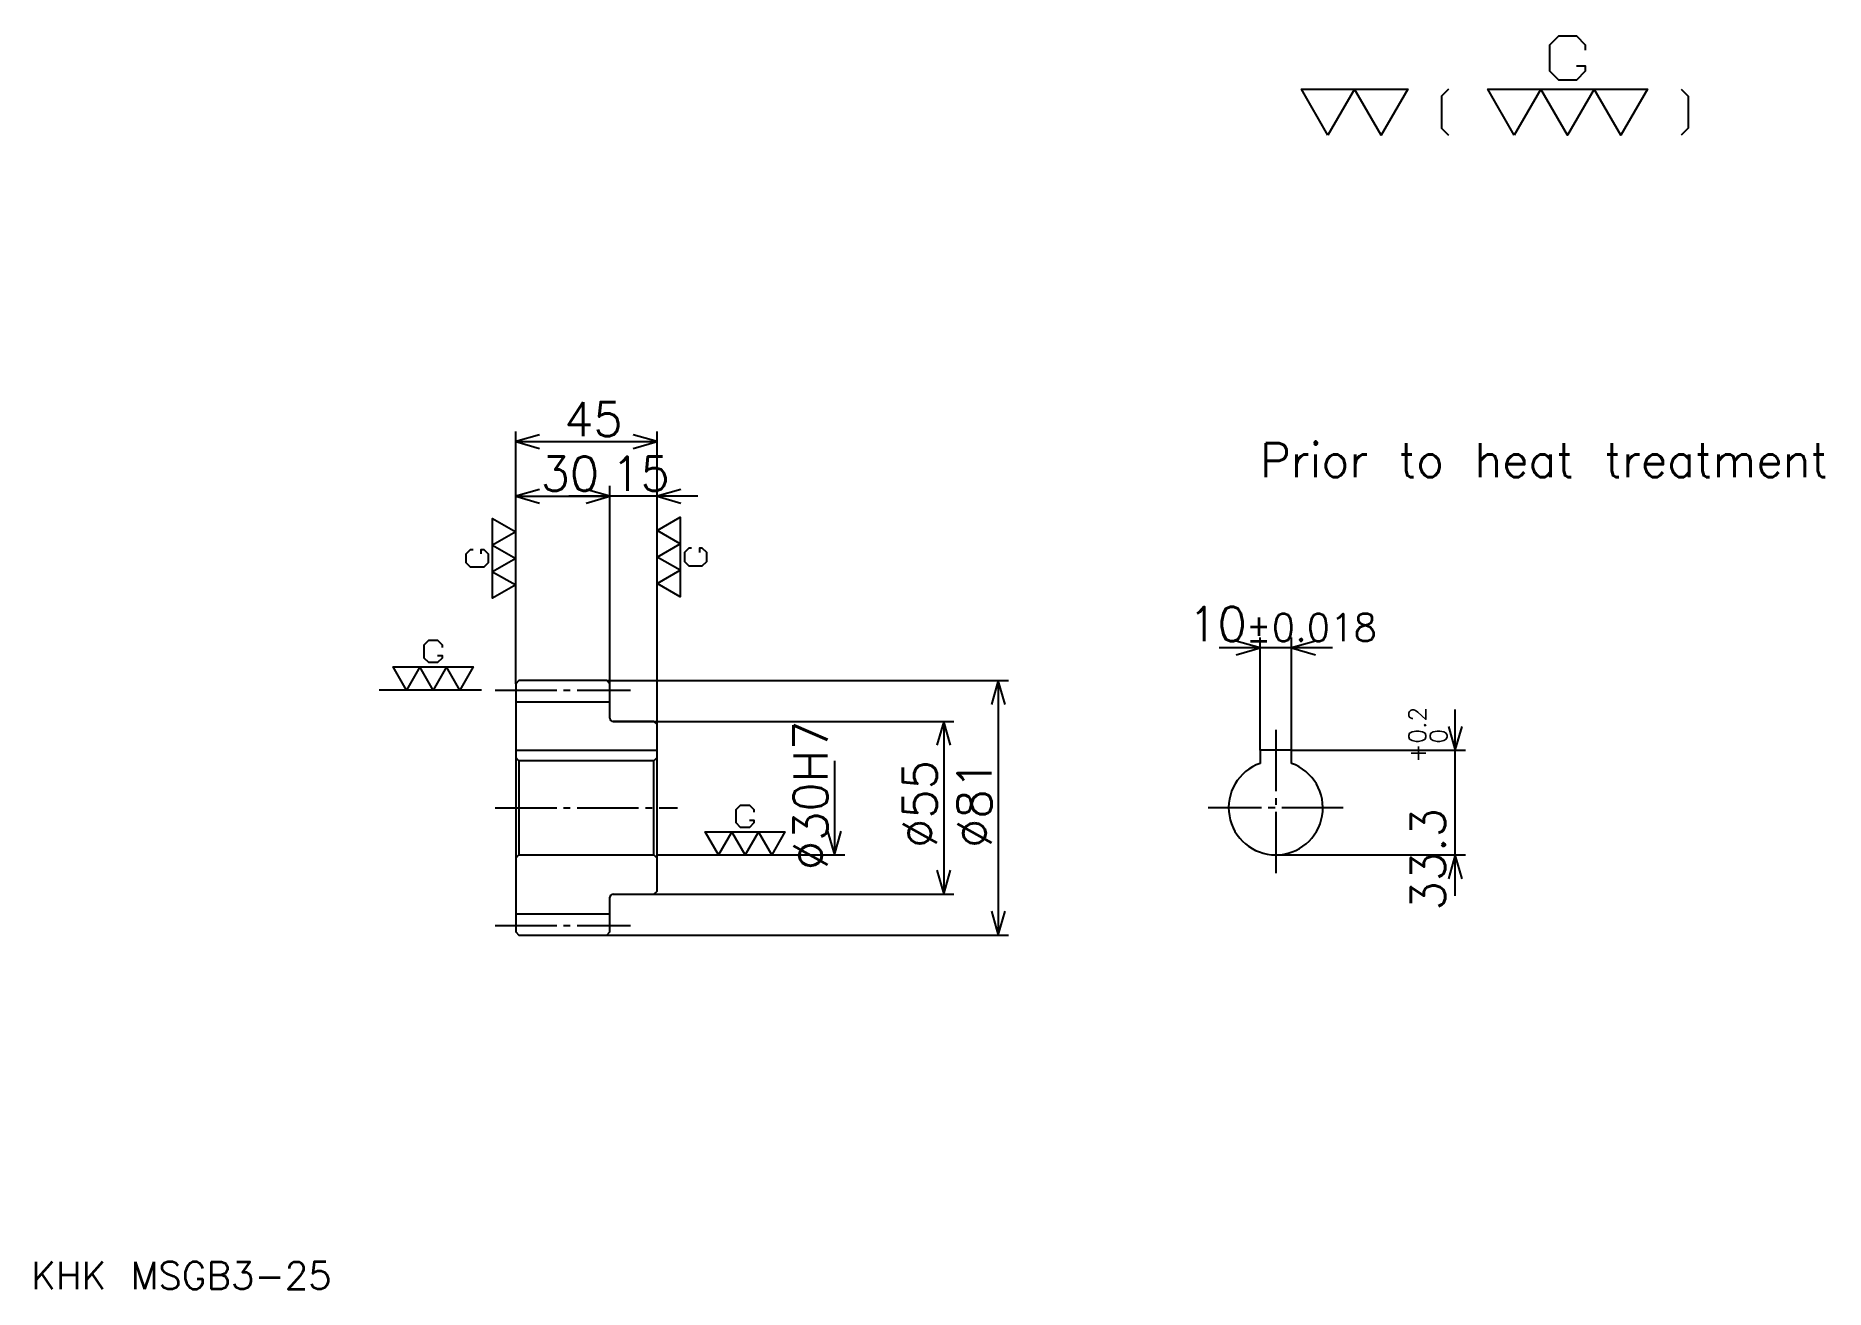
# Model space of a CAD drawing. Extents: x 23 to 593, y 24 to 423.
import ezdxf

# ---------------------------------------------------------------- set-up
doc = ezdxf.new("R2010")
doc.units = 0
doc.linetypes.add('DASHDOT', pattern=[26.086956, 19.565217, -2.173913, 2.173913, -2.173913])
doc.layers.get('0').update_dxf_attribs({"linetype": 'CONTINUOUS'})
doc.layers.add('DASHDOT', color=6, linetype='DASHDOT')
doc.styles.add('KANJI', font='TXT', dxfattribs={"bigfont": 'BIGFONT'})

msp = doc.modelspace()

# ---------------------------------------------------------------- linework, layer by layer
at = {"color": 5}
for p, q in [((176.086945, 217.67392), (176.086945, 297.021759)), ((221.086945, 217.67392), (221.086945, 297.021759)), ((176.086945, 293.760864), (221.086945, 293.760864)), ((206.086945, 217.67392), (206.086945, 279.630432)), ((176.086945, 276.369568), (206.086945, 276.369568)), ((234.130432, 276.369568), (193.043472, 276.369568)), ((436.195648, 228.082611), (400.108704, 228.082611)), ((413.152161, 195.473923), (413.152161, 231.343475)), ((423.152161, 195.473923), (423.152161, 231.343475)), ((176.086945, 216.67392), (176.086945, 217.67392)), ((205.086945, 217.67392), (221.086945, 217.67392)), ((206.086945, 216.67392), (206.086945, 217.67392)), ((221.086945, 217.67392), (333.043457, 217.67392)), ((221.086945, 203.67392), (221.086945, 217.67392)), ((329.782593, 217.67392), (329.782593, 136.67392)), ((475.32608, 149.130447), (475.32608, 208.517395)), ((207.086945, 204.67392), (221.086945, 204.67392)), ((221.086945, 204.67392), (315.652161, 204.67392)), ((312.391296, 204.67392), (312.391296, 149.67392)), ((423.152161, 195.473923), (478.586945, 195.473923)), ((277.608704, 192.17392), (277.608704, 162.17392)), ((221.086945, 162.17392), (280.869568, 162.17392)), ((418.152161, 162.17392), (478.586945, 162.17392)), ((207.086945, 149.67392), (221.086945, 149.67392)), ((221.086945, 149.67392), (315.652161, 149.67392)), ((205.086945, 136.67392), (221.086945, 136.67392)), ((221.086945, 136.67392), (333.043457, 136.67392))]:
    msp.add_line(p, q, dxfattribs=at)
at = {"color": 7}
msp.add_line((165.217377, 214.67392), (132.608688, 214.67392), dxfattribs=at)
at = {"color": 4}
for p, q in [((176.086945, 210.92392), (206.086945, 210.92392)), ((176.086945, 195.473923), (221.086945, 195.473923)), ((177.086945, 192.17392), (177.086945, 162.17392)), ((220.086945, 192.17392), (221.086945, 193.17392)), ((220.086945, 162.17392), (221.086945, 161.17392)), ((176.086945, 143.42392), (206.086945, 143.42392))]:
    msp.add_line(p, q, dxfattribs=at)
at = {"color": 7}
for points in [[(513.913086, 413.347839), (516.739136, 413.347839), (516.739136, 411.652191), (513.913086, 408.82608), (508.260895, 408.82608), (505.434814, 411.652191), (505.434814, 420.130432), (508.260895, 422.956512), (513.913086, 422.956512), (516.739136, 420.130432), (516.739136, 418.434784)], [(434.782623, 391.304352), (426.304352, 406), (460.217407, 406), (451.739136, 391.304352), (443.260895, 406), (434.782623, 391.304352)], [(473.217407, 406), (470.956543, 403.739136), (470.956543, 393.565216), (473.217407, 391.304352)], [(494.130432, 391.304352), (485.652191, 406), (536.521729, 406), (528.043518, 391.304352), (519.565247, 406), (511.086975, 391.304352), (502.608704, 406), (494.130432, 391.304352)], [(547.260864, 406), (549.521729, 403.739136), (549.521729, 393.565216), (547.260864, 391.304352)], [(176.086945, 248.108704), (168.73912, 243.869568), (168.73912, 269.304352), (176.086945, 265.065216), (168.73912, 260.826111), (176.086945, 256.586975), (168.73912, 252.347839), (176.086945, 248.108704)], [(221.086945, 265.5), (228.434769, 269.739136), (228.434769, 244.304352), (221.086945, 248.543488), (228.434769, 252.782623), (221.086945, 257.021729), (228.434769, 261.260864), (221.086945, 265.5)], [(165.065201, 258), (165.065201, 259.413055), (165.913025, 259.413055), (167.32608, 258), (167.32608, 255.17392), (165.913025, 253.76088), (161.673904, 253.76088), (160.260864, 255.17392), (160.260864, 258), (161.673904, 259.413055), (162.521729, 259.413055)], [(232.108688, 259.847839), (231.260864, 259.847839), (229.847809, 258.434784), (229.847809, 255.608704), (231.260864, 254.195663), (235.499985, 254.195663), (236.913025, 255.608704), (236.913025, 258.434784), (235.499985, 259.847839), (234.652161, 259.847839), (234.652161, 258.434784)], [(151.195648, 225.695663), (152.608688, 225.695663), (152.608688, 224.847839), (151.195648, 223.434784), (148.369553, 223.434784), (146.956512, 224.847839), (146.956512, 229.08696), (148.369553, 230.5), (151.195648, 230.5), (152.608688, 229.08696), (152.608688, 228.239136)], [(141.304337, 214.67392), (137.065201, 222.021744), (162.499985, 222.021744), (158.260864, 214.67392), (154.021729, 222.021744), (149.782593, 214.67392), (145.543472, 222.021744), (141.304337, 214.67392)], [(250.543457, 173.195663), (251.956512, 173.195663), (251.956512, 172.347839), (250.543457, 170.934784), (247.717377, 170.934784), (246.304337, 172.347839), (246.304337, 176.58696), (247.717377, 178), (250.543457, 178), (251.956512, 176.58696), (251.956512, 175.739136)], [(240.652161, 162.17392), (236.413025, 169.521744), (261.847809, 169.521744), (257.608673, 162.17392), (253.369553, 169.521744), (249.130432, 162.17392), (244.891296, 169.521744), (240.652161, 162.17392)]]:
    msp.add_lwpolyline(points, dxfattribs=at)
at = {"color": 5}
for points in [[(183.695633, 295.934784), (176.086945, 293.760864), (183.695633, 291.586975)], [(213.478241, 291.586975), (221.086945, 293.760864), (213.478241, 295.934784)], [(183.695633, 278.543488), (176.086945, 276.369568), (183.695633, 274.195648)], [(198.478241, 274.195648), (206.086945, 276.369568), (198.478241, 278.543488)], [(198.478241, 274.195648), (206.086945, 276.369568), (198.478241, 278.543488)], [(228.695648, 278.543488), (221.086945, 276.369568), (228.695648, 274.195648)], [(405.543457, 225.908707), (413.152161, 228.082611), (405.543457, 230.256531)], [(430.760864, 230.256531), (423.152161, 228.082611), (430.760864, 225.908707)], [(331.956512, 210.065216), (329.782593, 217.67392), (327.608673, 210.065216)], [(314.565216, 197.065216), (312.391296, 204.67392), (310.217377, 197.065216)], [(473.152161, 203.082611), (475.32608, 195.473923), (477.5, 203.082611)], [(275.434784, 169.782608), (277.608704, 162.17392), (279.782593, 169.782608)], [(477.5, 154.565216), (475.32608, 162.17392), (473.152161, 154.565216)], [(310.217377, 157.282623), (312.391296, 149.67392), (314.565216, 157.282623)], [(327.608673, 144.282623), (329.782593, 136.67392), (331.956512, 144.282623)]]:
    msp.add_lwpolyline(points, dxfattribs=at)
at = {"color": 4}
for points in [[(206.086945, 205.67392), (206.086945, 216.67392), (205.086945, 217.67392), (177.086945, 217.67392), (176.086945, 216.67392), (176.086945, 161.17392)], [(207.086945, 149.67392), (220.086945, 149.67392), (221.086945, 150.67392), (221.086945, 203.67392), (220.086945, 204.67392), (207.086945, 204.67392)], [(423.152161, 191.316055), (423.152161, 195.473923), (413.152161, 195.473923), (413.152161, 191.316055)], [(176.086945, 161.17392), (177.086945, 162.17392), (220.086945, 162.17392), (220.086945, 192.17392), (177.086945, 192.17392), (176.086945, 193.17392)], [(176.086945, 161.17392), (176.086945, 137.67392), (177.086945, 136.67392), (205.086945, 136.67392), (206.086945, 137.67392), (206.086945, 148.67392)]]:
    msp.add_lwpolyline(points, dxfattribs=at)
for centre, radius, start, end in [((207.086945, 205.67392), 1, 180, 270), ((418.152161, 177.17392), 15, 109.47122094, 70.52877906), ((207.086945, 148.67392), 1, 90, 180)]:
    msp.add_arc(centre, radius, start, end, dxfattribs=at)
at = {"layer": 'DASHDOT', "color": 7}
for p, q in [((169.565201, 214.67392), (212.608688, 214.67392)), ((418.152161, 201.995667), (418.152161, 155.652176)), ((169.565201, 177.17392), (227.608688, 177.17392)), ((439.673889, 177.17392), (396.630432, 177.17392)), ((169.565201, 139.67392), (212.608688, 139.67392))]:
    msp.add_line(p, q, dxfattribs=at)

# ---------------------------------------------------------------- texts
at = {"color": 7, "style": 'KANJI'}
for s, height, p in [('45', 10.869565, (191.521729, 295.5)), ('Prior to heat treatment', 10.869565, (413.152161, 282.43045)), ('30', 10.869565, (184.021729, 278.108704)), ('15', 10.869565, (206.521729, 278.108704)), ('10', 10.869565, (390.280457, 230.256531)), ('%%p0.018', 8.695652, (408.648682, 230.256531)), ('KHK MSGB3-25', 8.695652, (21.73913, 23.913044))]:
    msp.add_text(s, height=height, dxfattribs=at).set_placement(p)
for s, height, p in [('0.2', 5.434783, (465.978241, 197.635635)), ('%%c30H7', 10.869565, (275.434784, 157.33696)), ('0', 5.434783, (472.717377, 197.635635)), ('+', 5.434783, (465.978241, 191.548676)), ('%%c55', 10.869565, (310.217377, 164.402176)), ('%%c81', 10.869565, (327.608673, 164.402176)), ('33.3', 10.869565, (472.065216, 144.500885))]:
    msp.add_text(s, height=height, rotation=90, dxfattribs=at).set_placement(p)

doc.saveas('drawing.dxf')
